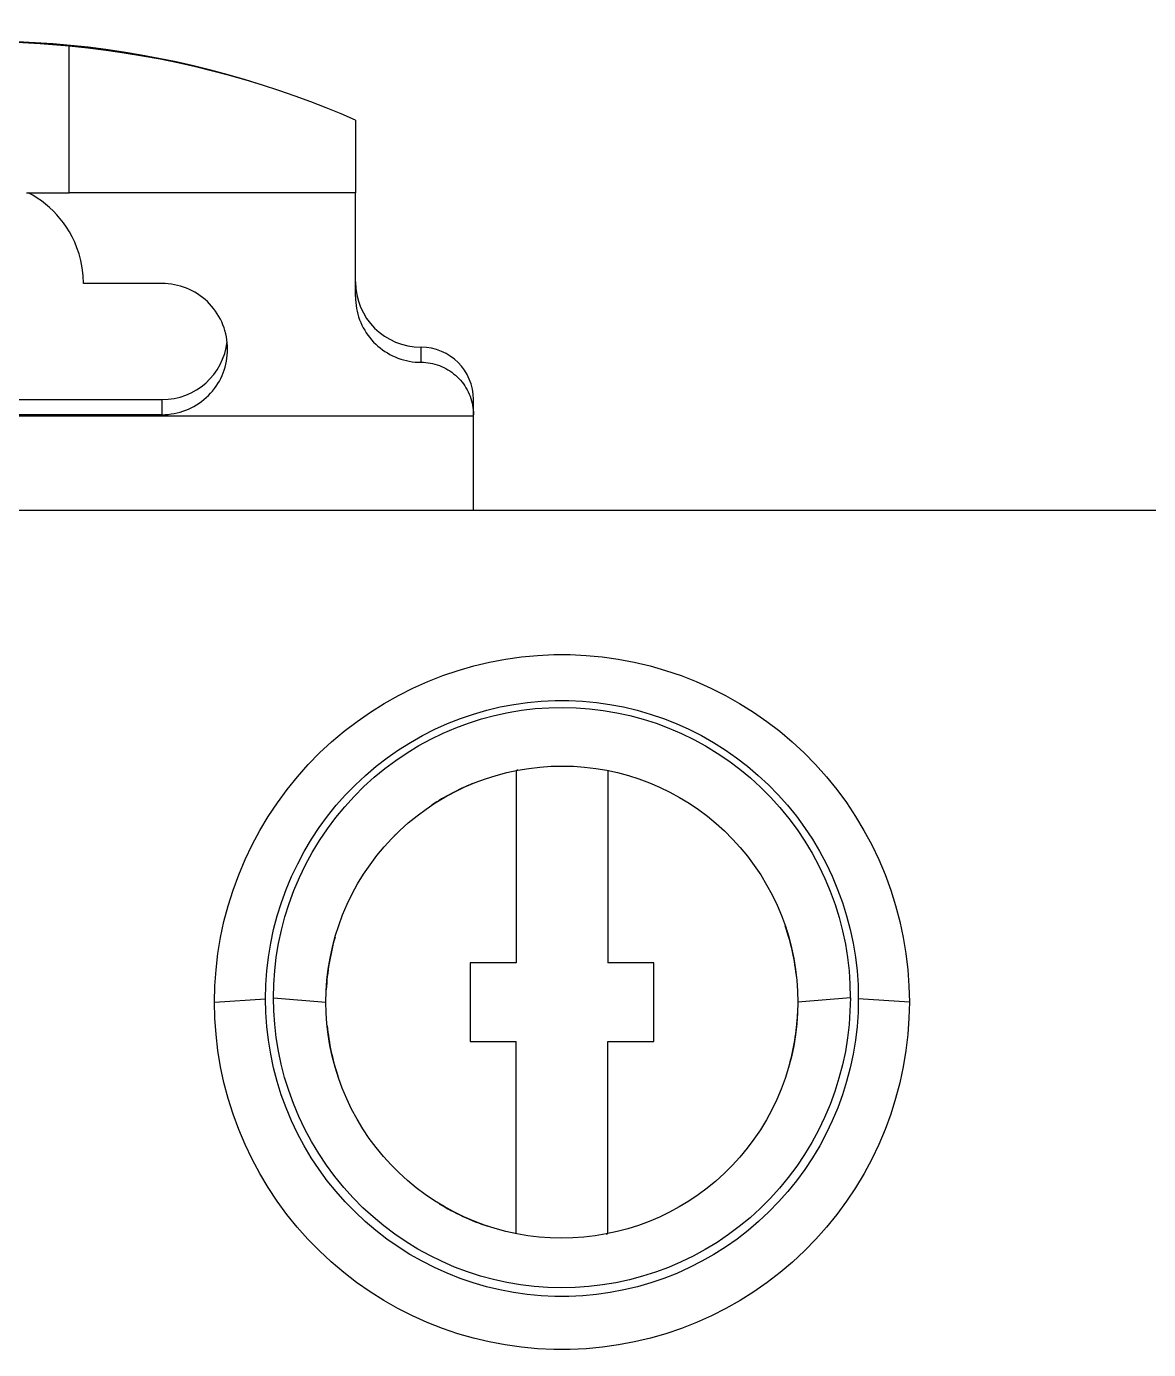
# Model space of a CAD drawing. Header units: millimetres. Extents: x 2268 to 4339, y 1619 to 2163.
# Drawn here: x 3710.23 to 3726.62, y 1847.22 to 1866.55 of the extents above; entities that cross this region are included whole.
import ezdxf

# ---------------------------------------------------------------- set-up
doc = ezdxf.new("R2010")
doc.units = ezdxf.units.MM

msp = doc.modelspace()

# ---------------------------------------------------------------- linework, layer by layer
for p, q in [((3710.428, 1866.294), (3710.002, 1866.314)), ((3710.853, 1866.26), (3710.428, 1866.294)), ((3710.853, 1866.256), (3710.853, 1866.26)), ((3711.123, 1866.228), (3710.853, 1866.256)), ((3710.853, 1864.117), (3710.853, 1866.256)), ((3711.391, 1866.195), (3711.123, 1866.228)), ((3711.657, 1866.157), (3711.391, 1866.195)), ((3711.921, 1866.114), (3711.657, 1866.157)), ((3712.183, 1866.066), (3711.921, 1866.114)), ((3712.441, 1866.013), (3712.183, 1866.066)), ((3712.696, 1865.956), (3712.441, 1866.013)), ((3712.947, 1865.895), (3712.696, 1865.956)), ((3713.194, 1865.83), (3712.947, 1865.895)), ((3713.436, 1865.761), (3713.194, 1865.83)), ((3713.674, 1865.689), (3713.436, 1865.761)), ((3713.917, 1865.61), (3713.674, 1865.689)), ((3714.153, 1865.528), (3713.917, 1865.61)), ((3714.384, 1865.444), (3714.153, 1865.528)), ((3714.608, 1865.357), (3714.384, 1865.444)), ((3714.824, 1865.268), (3714.608, 1865.357)), ((3715.034, 1865.178), (3714.824, 1865.268)), ((3715.034, 1865.178), (3715.034, 1864.117)), ((3710.227, 1864.117), (3710.853, 1864.117)), ((3710.321, 1864.08), (3710.254, 1864.117)), ((3710.385, 1864.04), (3710.321, 1864.08)), ((3710.447, 1863.997), (3710.385, 1864.04)), ((3711.104, 1864.117), (3710.853, 1864.117)), ((3711.35, 1864.117), (3711.104, 1864.117)), ((3711.593, 1864.117), (3711.35, 1864.117)), ((3711.833, 1864.117), (3711.593, 1864.117)), ((3712.069, 1864.117), (3711.833, 1864.117)), ((3712.301, 1864.117), (3712.069, 1864.117)), ((3712.531, 1864.117), (3712.301, 1864.117)), ((3712.757, 1864.117), (3712.531, 1864.117)), ((3712.98, 1864.117), (3712.757, 1864.117)), ((3713.2, 1864.117), (3712.98, 1864.117)), ((3713.417, 1864.117), (3713.2, 1864.117)), ((3713.631, 1864.117), (3713.417, 1864.117)), ((3713.842, 1864.117), (3713.631, 1864.117)), ((3714.049, 1864.117), (3713.842, 1864.117)), ((3714.253, 1864.117), (3714.049, 1864.117)), ((3714.454, 1864.117), (3714.253, 1864.117)), ((3714.651, 1864.117), (3714.454, 1864.117)), ((3714.844, 1864.117), (3714.651, 1864.117)), ((3715.034, 1864.117), (3714.844, 1864.117)), ((3715.034, 1862.6), (3715.034, 1864.117)), ((3710.507, 1863.951), (3710.447, 1863.997)), ((3710.565, 1863.902), (3710.507, 1863.951)), ((3710.62, 1863.85), (3710.565, 1863.902)), ((3710.672, 1863.796), (3710.62, 1863.85)), ((3710.721, 1863.738), (3710.672, 1863.796)), ((3710.768, 1863.678), (3710.721, 1863.738)), ((3710.813, 1863.614), (3710.768, 1863.678)), ((3710.855, 1863.546), (3710.813, 1863.614)), ((3710.895, 1863.473), (3710.855, 1863.546)), ((3710.932, 1863.396), (3710.895, 1863.473)), ((3710.965, 1863.313), (3710.932, 1863.396)), ((3710.996, 1863.224), (3710.965, 1863.313)), ((3711.021, 1863.127), (3710.996, 1863.224)), ((3711.041, 1863.023), (3711.021, 1863.127)), ((3711.055, 1862.911), (3711.041, 1863.023)), ((3711.06, 1862.792), (3711.055, 1862.911)), ((3712.209, 1862.792), (3711.06, 1862.792)), ((3712.254, 1862.791), (3712.209, 1862.792)), ((3712.3, 1862.787), (3712.254, 1862.791)), ((3712.345, 1862.782), (3712.3, 1862.787)), ((3712.39, 1862.774), (3712.345, 1862.782)), ((3712.435, 1862.765), (3712.39, 1862.774)), ((3712.479, 1862.753), (3712.435, 1862.765)), ((3712.522, 1862.739), (3712.479, 1862.753)), ((3712.565, 1862.723), (3712.522, 1862.739)), ((3712.607, 1862.705), (3712.565, 1862.723)), ((3712.648, 1862.685), (3712.607, 1862.705)), ((3712.688, 1862.663), (3712.648, 1862.685)), ((3712.727, 1862.639), (3712.688, 1862.663)), ((3712.765, 1862.614), (3712.727, 1862.639)), ((3712.801, 1862.586), (3712.765, 1862.614)), ((3712.836, 1862.557), (3712.801, 1862.586)), ((3712.87, 1862.527), (3712.836, 1862.557)), ((3712.902, 1862.494), (3712.87, 1862.527)), ((3712.933, 1862.46), (3712.902, 1862.494)), ((3715.034, 1862.6), (3715.035, 1862.557)), ((3715.035, 1862.557), (3715.038, 1862.514)), ((3715.038, 1862.514), (3715.043, 1862.471)), ((3712.962, 1862.425), (3712.933, 1862.46)), ((3712.989, 1862.389), (3712.962, 1862.425)), ((3713.015, 1862.351), (3712.989, 1862.389)), ((3713.038, 1862.312), (3713.015, 1862.351)), ((3713.06, 1862.272), (3713.038, 1862.312)), ((3715.043, 1862.471), (3715.049, 1862.429)), ((3715.049, 1862.429), (3715.058, 1862.386)), ((3715.058, 1862.386), (3715.068, 1862.345)), ((3715.068, 1862.345), (3715.081, 1862.303)), ((3715.081, 1862.303), (3715.095, 1862.263)), ((3713.08, 1862.231), (3713.06, 1862.272)), ((3713.098, 1862.189), (3713.08, 1862.231)), ((3713.114, 1862.146), (3713.098, 1862.189)), ((3713.128, 1862.103), (3713.114, 1862.146)), ((3713.139, 1862.059), (3713.128, 1862.103)), ((3715.095, 1862.263), (3715.111, 1862.223)), ((3715.111, 1862.223), (3715.129, 1862.184)), ((3715.129, 1862.184), (3715.148, 1862.146)), ((3715.148, 1862.146), (3715.169, 1862.108)), ((3715.169, 1862.108), (3715.192, 1862.072)), ((3713.149, 1862.014), (3713.139, 1862.059)), ((3713.157, 1861.969), (3713.149, 1862.014)), ((3713.162, 1861.924), (3713.157, 1861.969)), ((3713.165, 1861.878), (3713.162, 1861.924)), ((3715.192, 1862.072), (3715.217, 1862.036)), ((3715.217, 1862.036), (3715.243, 1862.002)), ((3715.243, 1862.002), (3715.27, 1861.969)), ((3715.27, 1861.969), (3715.299, 1861.937)), ((3715.299, 1861.937), (3715.33, 1861.907)), ((3715.33, 1861.907), (3715.361, 1861.878)), ((3713.157, 1861.701), (3713.162, 1861.745)), ((3713.162, 1861.745), (3713.165, 1861.789)), ((3713.166, 1861.833), (3713.165, 1861.878)), ((3713.165, 1861.789), (3713.166, 1861.833)), ((3715.361, 1861.878), (3715.394, 1861.85)), ((3715.394, 1861.85), (3715.429, 1861.824)), ((3715.429, 1861.824), (3715.464, 1861.8)), ((3715.464, 1861.8), (3715.5, 1861.777)), ((3715.5, 1861.777), (3715.538, 1861.756)), ((3715.538, 1861.756), (3715.576, 1861.736)), ((3715.576, 1861.736), (3715.615, 1861.719)), ((3715.615, 1861.719), (3715.655, 1861.702)), ((3715.992, 1861.641), (3715.992, 1861.861)), ((3713.102, 1861.487), (3713.117, 1861.528)), ((3713.117, 1861.528), (3713.13, 1861.571)), ((3713.13, 1861.571), (3713.141, 1861.614)), ((3713.141, 1861.614), (3713.15, 1861.657)), ((3713.15, 1861.657), (3713.157, 1861.701)), ((3715.655, 1861.702), (3715.696, 1861.688)), ((3715.696, 1861.688), (3715.737, 1861.676)), ((3715.737, 1861.676), (3715.779, 1861.665)), ((3715.779, 1861.665), (3715.821, 1861.657)), ((3715.821, 1861.657), (3715.863, 1861.65)), ((3715.863, 1861.65), (3715.906, 1861.645)), ((3715.906, 1861.645), (3715.949, 1861.642)), ((3715.949, 1861.642), (3715.992, 1861.641)), ((3715.992, 1861.641), (3716.026, 1861.641)), ((3716.026, 1861.641), (3716.06, 1861.638)), ((3716.06, 1861.638), (3716.095, 1861.634)), ((3716.095, 1861.634), (3716.129, 1861.629)), ((3716.129, 1861.629), (3716.162, 1861.622)), ((3716.162, 1861.622), (3716.196, 1861.614)), ((3716.196, 1861.614), (3716.228, 1861.604)), ((3716.228, 1861.604), (3716.261, 1861.593)), ((3716.261, 1861.593), (3716.293, 1861.58)), ((3716.293, 1861.58), (3716.324, 1861.566)), ((3716.324, 1861.566), (3716.355, 1861.55)), ((3716.355, 1861.55), (3716.385, 1861.533)), ((3716.385, 1861.533), (3716.414, 1861.515)), ((3712.999, 1861.292), (3713.023, 1861.329)), ((3713.023, 1861.329), (3713.046, 1861.367)), ((3713.046, 1861.367), (3713.066, 1861.406)), ((3713.066, 1861.406), (3713.085, 1861.446)), ((3713.085, 1861.446), (3713.102, 1861.487)), ((3716.414, 1861.515), (3716.442, 1861.495)), ((3716.442, 1861.495), (3716.469, 1861.474)), ((3716.469, 1861.474), (3716.496, 1861.452)), ((3716.496, 1861.452), (3716.521, 1861.429)), ((3716.521, 1861.429), (3716.545, 1861.405)), ((3716.545, 1861.405), (3716.569, 1861.38)), ((3716.569, 1861.38), (3716.591, 1861.353)), ((3716.591, 1861.353), (3716.612, 1861.326)), ((3716.612, 1861.326), (3716.631, 1861.298)), ((3712.854, 1861.126), (3712.886, 1861.156)), ((3712.886, 1861.156), (3712.916, 1861.188)), ((3712.916, 1861.188), (3712.945, 1861.221)), ((3712.945, 1861.221), (3712.973, 1861.256)), ((3712.973, 1861.256), (3712.999, 1861.292)), ((3716.631, 1861.298), (3716.649, 1861.269)), ((3716.649, 1861.269), (3716.666, 1861.239)), ((3716.666, 1861.239), (3716.682, 1861.208)), ((3716.682, 1861.208), (3716.696, 1861.177)), ((3716.696, 1861.177), (3716.709, 1861.145)), ((3716.709, 1861.145), (3716.72, 1861.113)), ((3706.941, 1861.097), (3712.209, 1861.097)), ((3712.209, 1860.876), (3712.209, 1861.097)), ((3712.513, 1860.926), (3712.555, 1860.941)), ((3712.555, 1860.941), (3712.595, 1860.958)), ((3712.595, 1860.958), (3712.636, 1860.977)), ((3712.636, 1860.977), (3712.675, 1860.997)), ((3712.675, 1860.997), (3712.713, 1861.02)), ((3712.713, 1861.02), (3712.75, 1861.044)), ((3712.75, 1861.044), (3712.786, 1861.069)), ((3712.786, 1861.069), (3712.821, 1861.097)), ((3712.821, 1861.097), (3712.854, 1861.126)), ((3716.72, 1861.113), (3716.73, 1861.08)), ((3716.73, 1861.08), (3716.739, 1861.046)), ((3716.739, 1861.046), (3716.746, 1861.013)), ((3716.746, 1861.013), (3716.751, 1860.979)), ((3716.751, 1860.979), (3716.755, 1860.945)), ((3716.755, 1860.945), (3716.757, 1860.911)), ((3716.758, 1860.876), (3716.758, 1861.097)), ((3702.392, 1860.861), (3716.758, 1860.861)), ((3712.209, 1860.876), (3706.941, 1860.876)), ((3712.209, 1860.876), (3712.253, 1860.877)), ((3712.253, 1860.877), (3712.297, 1860.88)), ((3712.297, 1860.88), (3712.341, 1860.886)), ((3712.341, 1860.886), (3712.385, 1860.893)), ((3712.385, 1860.893), (3712.428, 1860.902)), ((3712.428, 1860.902), (3712.471, 1860.913)), ((3712.471, 1860.913), (3712.513, 1860.926)), ((3716.757, 1860.911), (3716.758, 1860.876)), ((3716.758, 1860.861), (3716.758, 1860.876)), ((3716.758, 1859.481), (3716.758, 1860.861)), ((3692.288, 1859.481), (3760.956, 1859.481)), ((3716.993, 1857.262), (3717.226, 1857.306)), ((3717.226, 1857.306), (3717.46, 1857.339)), ((3717.46, 1857.339), (3717.696, 1857.361)), ((3717.696, 1857.361), (3717.932, 1857.372)), ((3717.932, 1857.372), (3718.169, 1857.372)), ((3718.169, 1857.372), (3718.405, 1857.361)), ((3718.405, 1857.361), (3718.641, 1857.339)), ((3718.641, 1857.339), (3718.875, 1857.306)), ((3718.875, 1857.306), (3719.108, 1857.262)), ((3716.311, 1857.066), (3716.535, 1857.142)), ((3716.535, 1857.142), (3716.763, 1857.207)), ((3716.763, 1857.207), (3716.993, 1857.262)), ((3719.108, 1857.262), (3719.338, 1857.208)), ((3719.338, 1857.208), (3719.566, 1857.142)), ((3719.566, 1857.142), (3719.791, 1857.066)), ((3715.661, 1856.776), (3715.873, 1856.883)), ((3715.873, 1856.883), (3716.09, 1856.979)), ((3716.09, 1856.979), (3716.311, 1857.066)), ((3719.791, 1857.066), (3720.012, 1856.98)), ((3720.012, 1856.98), (3720.228, 1856.883)), ((3720.228, 1856.883), (3720.44, 1856.776)), ((3715.454, 1856.659), (3715.661, 1856.776)), ((3717.548, 1856.673), (3717.748, 1856.692)), ((3717.748, 1856.692), (3717.95, 1856.701)), ((3717.95, 1856.701), (3718.151, 1856.701)), ((3718.151, 1856.701), (3718.353, 1856.692)), ((3718.353, 1856.692), (3718.554, 1856.673)), ((3720.44, 1856.776), (3720.647, 1856.659)), ((3715.057, 1856.397), (3715.253, 1856.533)), ((3715.253, 1856.533), (3715.454, 1856.659)), ((3716.568, 1856.439), (3716.759, 1856.504)), ((3716.759, 1856.504), (3716.953, 1856.56)), ((3716.953, 1856.56), (3717.15, 1856.607)), ((3717.068, 1856.484), (3717.263, 1856.527)), ((3717.15, 1856.607), (3717.348, 1856.645)), ((3717.263, 1856.527), (3717.46, 1856.559)), ((3717.348, 1856.645), (3717.548, 1856.673)), ((3717.46, 1856.559), (3717.658, 1856.583)), ((3717.658, 1856.583), (3717.858, 1856.597)), ((3717.858, 1856.597), (3718.058, 1856.601)), ((3718.058, 1856.601), (3718.257, 1856.596)), ((3718.257, 1856.596), (3718.456, 1856.582)), ((3718.456, 1856.582), (3718.654, 1856.558)), ((3718.554, 1856.673), (3718.753, 1856.645)), ((3718.654, 1856.558), (3718.851, 1856.524)), ((3718.753, 1856.645), (3718.952, 1856.607)), ((3718.851, 1856.524), (3719.045, 1856.482)), ((3718.952, 1856.607), (3719.148, 1856.56)), ((3719.148, 1856.56), (3719.342, 1856.504)), ((3719.342, 1856.504), (3719.534, 1856.439)), ((3720.647, 1856.659), (3720.849, 1856.533)), ((3720.849, 1856.533), (3721.044, 1856.397)), ((3714.868, 1856.252), (3715.057, 1856.397)), ((3716.195, 1856.282), (3716.379, 1856.365)), ((3716.316, 1856.225), (3716.499, 1856.303)), ((3716.379, 1856.365), (3716.568, 1856.439)), ((3716.499, 1856.303), (3716.686, 1856.373)), ((3716.686, 1856.373), (3716.876, 1856.433)), ((3716.876, 1856.433), (3717.068, 1856.484)), ((3719.045, 1856.482), (3719.238, 1856.43)), ((3719.238, 1856.43), (3719.427, 1856.369)), ((3719.427, 1856.369), (3719.613, 1856.299)), ((3719.534, 1856.439), (3719.722, 1856.365)), ((3719.613, 1856.299), (3719.796, 1856.221)), ((3719.722, 1856.365), (3719.907, 1856.282)), ((3721.044, 1856.397), (3721.233, 1856.252)), ((3714.686, 1856.098), (3714.868, 1856.252)), ((3715.837, 1856.09), (3716.014, 1856.19)), ((3715.961, 1856.044), (3716.136, 1856.139)), ((3716.014, 1856.19), (3716.195, 1856.282)), ((3716.136, 1856.139), (3716.316, 1856.225)), ((3719.796, 1856.221), (3719.976, 1856.133)), ((3719.907, 1856.282), (3720.088, 1856.19)), ((3719.976, 1856.133), (3720.151, 1856.038)), ((3720.088, 1856.19), (3720.264, 1856.09)), ((3721.233, 1856.252), (3721.415, 1856.098)), ((3714.344, 1855.765), (3714.511, 1855.936)), ((3714.511, 1855.936), (3714.686, 1856.098)), ((3715.498, 1855.865), (3715.665, 1855.982)), ((3715.624, 1855.828), (3715.79, 1855.94)), ((3715.665, 1855.982), (3715.837, 1856.09)), ((3715.79, 1855.94), (3715.961, 1856.044)), ((3720.151, 1856.038), (3720.321, 1855.933)), ((3720.264, 1856.09), (3720.436, 1855.982)), ((3720.321, 1855.933), (3720.488, 1855.821)), ((3720.436, 1855.982), (3720.603, 1855.865)), ((3721.415, 1856.098), (3721.59, 1855.936)), ((3721.59, 1855.936), (3721.757, 1855.766)), ((3714.185, 1855.587), (3714.344, 1855.765)), ((3715.182, 1855.609), (3715.337, 1855.741)), ((3715.337, 1855.741), (3715.498, 1855.865)), ((3715.463, 1855.708), (3715.624, 1855.828)), ((3717.567, 1855.711), (3717.73, 1855.73)), ((3717.73, 1855.73), (3717.893, 1855.742)), ((3717.893, 1855.742), (3718.056, 1855.745)), ((3718.056, 1855.745), (3718.22, 1855.741)), ((3718.22, 1855.741), (3718.383, 1855.729)), ((3718.383, 1855.729), (3718.545, 1855.71)), ((3720.488, 1855.821), (3720.649, 1855.7)), ((3720.603, 1855.865), (3720.764, 1855.741)), ((3720.764, 1855.741), (3720.92, 1855.609)), ((3721.757, 1855.766), (3721.916, 1855.588)), ((3714.035, 1855.402), (3714.185, 1855.587)), ((3715.033, 1855.47), (3715.182, 1855.609)), ((3715.158, 1855.444), (3715.308, 1855.58)), ((3715.308, 1855.58), (3715.463, 1855.708)), ((3716.781, 1855.503), (3716.934, 1855.56)), ((3716.934, 1855.56), (3717.089, 1855.609)), ((3717.089, 1855.609), (3717.247, 1855.65)), ((3717.247, 1855.65), (3717.406, 1855.685)), ((3717.38, 1855.68), (3717.38, 1852.872)), ((3717.406, 1855.685), (3717.567, 1855.711)), ((3718.545, 1855.71), (3718.705, 1855.683)), ((3718.705, 1855.683), (3718.865, 1855.648)), ((3718.721, 1855.68), (3718.721, 1852.872)), ((3718.865, 1855.648), (3719.022, 1855.606)), ((3719.022, 1855.606), (3719.177, 1855.556)), ((3719.177, 1855.556), (3719.329, 1855.5)), ((3720.649, 1855.7), (3720.804, 1855.571)), ((3720.804, 1855.571), (3720.954, 1855.435)), ((3720.92, 1855.609), (3721.069, 1855.47)), ((3721.916, 1855.588), (3722.067, 1855.402)), ((3713.893, 1855.209), (3714.035, 1855.402)), ((3714.89, 1855.324), (3715.033, 1855.47)), ((3715.014, 1855.301), (3715.158, 1855.444)), ((3716.341, 1855.292), (3716.485, 1855.369)), ((3716.485, 1855.369), (3716.631, 1855.44)), ((3716.631, 1855.44), (3716.781, 1855.503)), ((3719.329, 1855.5), (3719.479, 1855.436)), ((3719.479, 1855.436), (3719.626, 1855.365)), ((3719.626, 1855.365), (3719.769, 1855.287)), ((3720.954, 1855.435), (3721.098, 1855.291)), ((3721.069, 1855.47), (3721.211, 1855.324)), ((3722.067, 1855.402), (3722.208, 1855.21)), ((3713.76, 1855.01), (3713.893, 1855.209)), ((3714.626, 1855.012), (3714.754, 1855.171)), ((3714.747, 1854.993), (3714.877, 1855.151)), ((3714.754, 1855.171), (3714.89, 1855.324)), ((3714.877, 1855.151), (3715.014, 1855.301)), ((3716.065, 1855.116), (3716.201, 1855.207)), ((3716.201, 1855.207), (3716.341, 1855.292)), ((3719.769, 1855.287), (3719.909, 1855.202)), ((3719.909, 1855.202), (3720.045, 1855.11)), ((3721.098, 1855.291), (3721.235, 1855.139)), ((3721.211, 1855.324), (3721.347, 1855.171)), ((3721.235, 1855.139), (3721.365, 1854.981)), ((3721.347, 1855.171), (3721.476, 1855.012)), ((3722.208, 1855.21), (3722.341, 1855.01)), ((3713.637, 1854.805), (3713.76, 1855.01)), ((3714.505, 1854.846), (3714.626, 1855.012)), ((3714.624, 1854.829), (3714.747, 1854.993)), ((3715.806, 1854.915), (3715.934, 1855.019)), ((3715.934, 1855.019), (3716.065, 1855.116)), ((3720.045, 1855.11), (3720.176, 1855.012)), ((3720.176, 1855.012), (3720.304, 1854.908)), ((3721.365, 1854.981), (3721.487, 1854.816)), ((3721.476, 1855.012), (3721.597, 1854.846)), ((3722.341, 1855.01), (3722.464, 1854.805)), ((3713.524, 1854.594), (3713.637, 1854.805)), ((3714.391, 1854.675), (3714.505, 1854.846)), ((3714.509, 1854.659), (3714.624, 1854.829)), ((3715.566, 1854.688), (3715.684, 1854.805)), ((3715.684, 1854.805), (3715.806, 1854.915)), ((3720.304, 1854.908), (3720.426, 1854.797)), ((3720.426, 1854.797), (3720.544, 1854.679)), ((3721.487, 1854.816), (3721.601, 1854.646)), ((3721.597, 1854.846), (3721.71, 1854.676)), ((3722.464, 1854.805), (3722.577, 1854.595)), ((3713.421, 1854.379), (3713.524, 1854.594)), ((3714.286, 1854.499), (3714.391, 1854.675)), ((3714.402, 1854.484), (3714.509, 1854.659)), ((3715.348, 1854.438), (3715.454, 1854.566)), ((3715.454, 1854.566), (3715.566, 1854.688)), ((3720.544, 1854.679), (3720.656, 1854.556)), ((3721.601, 1854.646), (3721.707, 1854.47)), ((3721.71, 1854.676), (3721.815, 1854.5)), ((3722.577, 1854.595), (3722.68, 1854.379)), ((3713.328, 1854.158), (3713.421, 1854.379)), ((3714.19, 1854.318), (3714.286, 1854.499)), ((3714.304, 1854.303), (3714.402, 1854.484)), ((3715.247, 1854.304), (3715.348, 1854.438)), ((3720.656, 1854.556), (3720.762, 1854.427)), ((3720.762, 1854.427), (3720.862, 1854.294)), ((3721.707, 1854.47), (3721.804, 1854.289)), ((3721.815, 1854.5), (3721.912, 1854.319)), ((3722.68, 1854.379), (3722.773, 1854.159)), ((3714.101, 1854.133), (3714.19, 1854.318)), ((3714.215, 1854.118), (3714.304, 1854.303)), ((3715.153, 1854.166), (3715.247, 1854.304)), ((3720.862, 1854.294), (3720.956, 1854.155)), ((3721.804, 1854.289), (3721.893, 1854.104)), ((3721.912, 1854.319), (3722, 1854.134)), ((3713.246, 1853.934), (3713.328, 1854.158)), ((3714.022, 1853.944), (3714.101, 1854.133)), ((3714.135, 1853.929), (3714.215, 1854.118)), ((3714.986, 1853.876), (3715.066, 1854.023)), ((3715.066, 1854.023), (3715.153, 1854.166)), ((3720.956, 1854.155), (3721.042, 1854.012)), ((3721.042, 1854.012), (3721.122, 1853.864)), ((3721.893, 1854.104), (3721.972, 1853.915)), ((3722, 1854.134), (3722.079, 1853.944)), ((3722.773, 1854.159), (3722.856, 1853.934)), ((3713.174, 1853.705), (3713.246, 1853.934)), ((3713.952, 1853.751), (3714.022, 1853.944)), ((3714.065, 1853.737), (3714.135, 1853.929)), ((3714.913, 1853.726), (3714.986, 1853.876)), ((3721.122, 1853.864), (3721.194, 1853.714)), ((3721.972, 1853.915), (3722.041, 1853.725)), ((3722.079, 1853.944), (3722.15, 1853.752)), ((3722.856, 1853.934), (3722.927, 1853.706)), ((3713.113, 1853.474), (3713.174, 1853.705)), ((3713.89, 1853.555), (3713.952, 1853.751)), ((3714.004, 1853.543), (3714.065, 1853.737)), ((3714.847, 1853.572), (3714.913, 1853.726)), ((3721.194, 1853.714), (3721.259, 1853.561)), ((3722.041, 1853.725), (3722.101, 1853.533)), ((3722.15, 1853.752), (3722.211, 1853.556)), ((3722.927, 1853.706), (3722.988, 1853.474)), ((3713.063, 1853.24), (3713.113, 1853.474)), ((3713.838, 1853.357), (3713.89, 1853.555)), ((3713.952, 1853.348), (3714.004, 1853.543)), ((3714.739, 1853.258), (3714.79, 1853.416)), ((3714.79, 1853.416), (3714.847, 1853.572)), ((3721.259, 1853.561), (3721.316, 1853.406)), ((3721.316, 1853.406), (3721.365, 1853.249)), ((3722.101, 1853.533), (3722.151, 1853.339)), ((3722.211, 1853.556), (3722.263, 1853.357)), ((3722.988, 1853.474), (3723.038, 1853.24)), ((3713.024, 1853.005), (3713.063, 1853.24)), ((3713.796, 1853.156), (3713.838, 1853.357)), ((3713.91, 1853.151), (3713.952, 1853.348)), ((3714.697, 1853.099), (3714.739, 1853.258)), ((3721.365, 1853.249), (3721.406, 1853.092)), ((3722.151, 1853.339), (3722.192, 1853.145)), ((3722.263, 1853.357), (3722.306, 1853.156)), ((3723.038, 1853.24), (3723.077, 1853.005)), ((3713.762, 1852.954), (3713.796, 1853.156)), ((3713.878, 1852.954), (3713.91, 1853.151)), ((3714.663, 1852.939), (3714.697, 1853.099)), ((3721.406, 1853.092), (3721.439, 1852.934)), ((3722.192, 1853.145), (3722.224, 1852.949)), ((3722.306, 1853.156), (3722.339, 1852.954)), ((3712.997, 1852.769), (3713.024, 1853.005)), ((3713.739, 1852.752), (3713.762, 1852.954)), ((3713.855, 1852.756), (3713.878, 1852.954)), ((3714.637, 1852.779), (3714.663, 1852.939)), ((3716.71, 1852.872), (3716.71, 1851.723)), ((3717.38, 1852.872), (3716.71, 1852.872)), ((3719.392, 1852.872), (3718.721, 1852.872)), ((3719.392, 1851.723), (3719.392, 1852.872)), ((3721.439, 1852.934), (3721.465, 1852.775)), ((3722.224, 1852.949), (3722.247, 1852.754)), ((3722.339, 1852.954), (3722.363, 1852.752)), ((3723.077, 1853.005), (3723.105, 1852.769)), ((3712.98, 1852.533), (3712.997, 1852.769)), ((3713.725, 1852.549), (3713.739, 1852.752)), ((3713.841, 1852.559), (3713.855, 1852.756)), ((3714.618, 1852.618), (3714.637, 1852.779)), ((3721.465, 1852.775), (3721.484, 1852.616)), ((3722.247, 1852.754), (3722.26, 1852.558)), ((3722.363, 1852.752), (3722.377, 1852.549)), ((3723.105, 1852.769), (3723.121, 1852.533)), ((3712.975, 1852.298), (3712.98, 1852.533)), ((3713.72, 1852.347), (3713.725, 1852.549)), ((3713.837, 1852.362), (3713.841, 1852.559)), ((3714.603, 1852.298), (3714.607, 1852.458)), ((3714.607, 1852.458), (3714.618, 1852.618)), ((3721.484, 1852.616), (3721.495, 1852.457)), ((3721.495, 1852.457), (3721.499, 1852.298)), ((3722.26, 1852.558), (3722.264, 1852.362)), ((3722.377, 1852.549), (3722.381, 1852.347)), ((3723.121, 1852.533), (3723.127, 1852.298)), ((3712.975, 1852.298), (3713.72, 1852.347)), ((3712.98, 1852.061), (3712.975, 1852.298)), ((3713.725, 1852.145), (3713.72, 1852.347)), ((3713.841, 1852.168), (3713.837, 1852.362)), ((3713.837, 1852.362), (3714.603, 1852.298)), ((3714.607, 1852.139), (3714.603, 1852.298)), ((3721.499, 1852.298), (3721.495, 1852.138)), ((3722.265, 1852.362), (3721.498, 1852.298)), ((3722.265, 1852.362), (3722.26, 1852.167)), ((3722.381, 1852.347), (3722.377, 1852.145)), ((3723.127, 1852.298), (3722.381, 1852.347)), ((3723.127, 1852.298), (3723.121, 1852.061)), ((3712.997, 1851.825), (3712.98, 1852.061)), ((3713.739, 1851.942), (3713.725, 1852.145)), ((3713.855, 1851.973), (3713.841, 1852.168)), ((3714.618, 1851.981), (3714.607, 1852.139)), ((3721.495, 1852.138), (3721.484, 1851.979)), ((3722.26, 1852.167), (3722.247, 1851.97)), ((3722.377, 1852.145), (3722.363, 1851.942)), ((3723.121, 1852.061), (3723.105, 1851.825)), ((3713.763, 1851.739), (3713.739, 1851.942)), ((3713.877, 1851.778), (3713.855, 1851.973)), ((3714.636, 1851.822), (3714.618, 1851.981)), ((3721.484, 1851.979), (3721.465, 1851.818)), ((3722.247, 1851.97), (3722.224, 1851.773)), ((3722.363, 1851.942), (3722.339, 1851.739)), ((3713.025, 1851.589), (3712.997, 1851.825)), ((3713.796, 1851.538), (3713.763, 1851.739)), ((3713.909, 1851.583), (3713.877, 1851.778)), ((3714.662, 1851.664), (3714.636, 1851.822)), ((3714.695, 1851.506), (3714.662, 1851.664)), ((3716.71, 1851.723), (3717.38, 1851.723)), ((3717.38, 1848.916), (3717.38, 1851.723)), ((3718.721, 1848.916), (3718.721, 1851.723)), ((3718.721, 1851.723), (3719.392, 1851.723)), ((3721.465, 1851.818), (3721.439, 1851.658)), ((3722.224, 1851.773), (3722.192, 1851.577)), ((3722.339, 1851.739), (3722.306, 1851.538)), ((3723.105, 1851.825), (3723.077, 1851.589)), ((3713.063, 1851.354), (3713.025, 1851.589)), ((3713.838, 1851.338), (3713.796, 1851.538)), ((3713.949, 1851.389), (3713.909, 1851.583)), ((3714.736, 1851.349), (3714.695, 1851.506)), ((3721.405, 1851.499), (3721.363, 1851.34)), ((3721.439, 1851.658), (3721.405, 1851.499)), ((3722.192, 1851.577), (3722.15, 1851.38)), ((3722.306, 1851.538), (3722.263, 1851.338)), ((3723.077, 1851.589), (3723.038, 1851.354)), ((3713.113, 1851.121), (3713.063, 1851.354)), ((3713.89, 1851.14), (3713.838, 1851.338)), ((3713.999, 1851.196), (3713.949, 1851.389)), ((3714.785, 1851.193), (3714.736, 1851.349)), ((3721.363, 1851.34), (3721.313, 1851.183)), ((3722.15, 1851.38), (3722.099, 1851.185)), ((3722.263, 1851.338), (3722.211, 1851.139)), ((3723.038, 1851.354), (3722.988, 1851.12)), ((3713.174, 1850.89), (3713.113, 1851.121)), ((3713.951, 1850.945), (3713.89, 1851.14)), ((3714.059, 1851.005), (3713.999, 1851.196)), ((3714.841, 1851.039), (3714.785, 1851.193)), ((3721.313, 1851.183), (3721.256, 1851.027)), ((3722.099, 1851.185), (3722.038, 1850.992)), ((3722.211, 1851.139), (3722.15, 1850.944)), ((3722.988, 1851.12), (3722.927, 1850.889)), ((3713.246, 1850.662), (3713.174, 1850.89)), ((3714.022, 1850.752), (3713.951, 1850.945)), ((3714.128, 1850.815), (3714.059, 1851.005)), ((3714.906, 1850.886), (3714.841, 1851.039)), ((3721.256, 1851.027), (3721.191, 1850.874)), ((3722.038, 1850.992), (3721.968, 1850.8)), ((3722.15, 1850.944), (3722.08, 1850.752)), ((3722.927, 1850.889), (3722.856, 1850.661)), ((3714.101, 1850.564), (3714.022, 1850.752)), ((3714.207, 1850.627), (3714.128, 1850.815)), ((3714.977, 1850.736), (3714.906, 1850.886)), ((3715.057, 1850.588), (3714.977, 1850.736)), ((3721.118, 1850.723), (3721.038, 1850.576)), ((3721.191, 1850.874), (3721.118, 1850.723)), ((3721.968, 1850.8), (3721.888, 1850.612)), ((3722.08, 1850.752), (3722.001, 1850.563)), ((3713.328, 1850.438), (3713.246, 1850.662)), ((3714.188, 1850.379), (3714.101, 1850.564)), ((3714.294, 1850.442), (3714.207, 1850.627)), ((3715.143, 1850.445), (3715.057, 1850.588)), ((3721.038, 1850.576), (3720.951, 1850.434)), ((3721.888, 1850.612), (3721.8, 1850.427)), ((3722.001, 1850.563), (3721.913, 1850.379)), ((3722.856, 1850.661), (3722.773, 1850.437)), ((3713.421, 1850.218), (3713.328, 1850.438)), ((3714.285, 1850.199), (3714.188, 1850.379)), ((3714.391, 1850.261), (3714.294, 1850.442)), ((3715.236, 1850.306), (3715.143, 1850.445)), ((3720.951, 1850.434), (3720.857, 1850.295)), ((3721.8, 1850.427), (3721.702, 1850.246)), ((3721.913, 1850.379), (3721.817, 1850.199)), ((3722.773, 1850.437), (3722.681, 1850.217)), ((3713.523, 1850.003), (3713.421, 1850.218)), ((3714.389, 1850.024), (3714.285, 1850.199)), ((3714.497, 1850.085), (3714.391, 1850.261)), ((3715.336, 1850.172), (3715.236, 1850.306)), ((3715.442, 1850.044), (3715.336, 1850.172)), ((3720.757, 1850.162), (3720.651, 1850.034)), ((3720.857, 1850.295), (3720.757, 1850.162)), ((3721.702, 1850.246), (3721.596, 1850.071)), ((3721.817, 1850.199), (3721.712, 1850.024)), ((3722.681, 1850.217), (3722.578, 1850.002)), ((3713.636, 1849.792), (3713.523, 1850.003)), ((3714.502, 1849.854), (3714.389, 1850.024)), ((3714.611, 1849.914), (3714.497, 1850.085)), ((3715.554, 1849.92), (3715.442, 1850.044)), ((3720.651, 1850.034), (3720.539, 1849.911)), ((3721.596, 1850.071), (3721.481, 1849.901)), ((3721.712, 1850.024), (3721.599, 1849.853)), ((3722.578, 1850.002), (3722.465, 1849.792)), ((3713.759, 1849.588), (3713.636, 1849.792)), ((3714.622, 1849.689), (3714.502, 1849.854)), ((3714.733, 1849.75), (3714.611, 1849.914)), ((3714.862, 1849.591), (3714.733, 1849.75)), ((3715.671, 1849.803), (3715.554, 1849.92)), ((3715.793, 1849.692), (3715.671, 1849.803)), ((3720.422, 1849.795), (3720.299, 1849.684)), ((3720.539, 1849.911), (3720.422, 1849.795)), ((3721.359, 1849.736), (3721.229, 1849.579)), ((3721.481, 1849.901), (3721.359, 1849.736)), ((3721.599, 1849.853), (3721.479, 1849.689)), ((3722.465, 1849.792), (3722.342, 1849.587)), ((3713.891, 1849.389), (3713.759, 1849.588)), ((3714.75, 1849.531), (3714.622, 1849.689)), ((3714.999, 1849.44), (3714.862, 1849.591)), ((3715.921, 1849.587), (3715.793, 1849.692)), ((3716.052, 1849.488), (3715.921, 1849.587)), ((3720.172, 1849.58), (3720.04, 1849.482)), ((3720.299, 1849.684), (3720.172, 1849.58)), ((3721.229, 1849.579), (3721.092, 1849.428)), ((3721.479, 1849.689), (3721.351, 1849.53)), ((3722.342, 1849.587), (3722.21, 1849.389)), ((3714.032, 1849.197), (3713.891, 1849.389)), ((3714.885, 1849.378), (3714.75, 1849.531)), ((3715.028, 1849.232), (3714.885, 1849.378)), ((3715.142, 1849.295), (3714.999, 1849.44)), ((3716.188, 1849.396), (3716.052, 1849.488)), ((3716.328, 1849.311), (3716.188, 1849.396)), ((3719.905, 1849.391), (3719.765, 1849.306)), ((3720.04, 1849.482), (3719.905, 1849.391)), ((3721.092, 1849.428), (3720.949, 1849.285)), ((3721.216, 1849.378), (3721.074, 1849.232)), ((3721.351, 1849.53), (3721.216, 1849.378)), ((3722.21, 1849.389), (3722.069, 1849.197)), ((3714.182, 1849.012), (3714.032, 1849.197)), ((3715.176, 1849.093), (3715.028, 1849.232)), ((3715.292, 1849.159), (3715.142, 1849.295)), ((3715.447, 1849.03), (3715.292, 1849.159)), ((3716.471, 1849.233), (3716.328, 1849.311)), ((3716.618, 1849.162), (3716.471, 1849.233)), ((3716.768, 1849.098), (3716.618, 1849.162)), ((3719.475, 1849.158), (3719.324, 1849.094)), ((3719.621, 1849.228), (3719.475, 1849.158)), ((3719.765, 1849.306), (3719.621, 1849.228)), ((3720.799, 1849.149), (3720.643, 1849.021)), ((3720.949, 1849.285), (3720.799, 1849.149)), ((3721.074, 1849.232), (3720.925, 1849.093)), ((3722.069, 1849.197), (3721.919, 1849.012)), ((3714.34, 1848.834), (3714.182, 1849.012)), ((3715.331, 1848.962), (3715.176, 1849.093)), ((3715.492, 1848.837), (3715.331, 1848.962)), ((3715.608, 1848.908), (3715.447, 1849.03)), ((3716.92, 1849.041), (3716.768, 1849.098)), ((3717.076, 1848.991), (3716.92, 1849.041)), ((3717.233, 1848.948), (3717.076, 1848.991)), ((3719.016, 1848.988), (3718.858, 1848.946)), ((3719.171, 1849.037), (3719.016, 1848.988)), ((3719.324, 1849.094), (3719.171, 1849.037)), ((3720.643, 1849.021), (3720.483, 1848.901)), ((3720.77, 1848.961), (3720.609, 1848.837)), ((3720.925, 1849.093), (3720.77, 1848.961)), ((3721.919, 1849.012), (3721.761, 1848.834)), ((3714.507, 1848.664), (3714.34, 1848.834)), ((3715.659, 1848.721), (3715.492, 1848.837)), ((3715.774, 1848.795), (3715.608, 1848.908)), ((3715.945, 1848.691), (3715.774, 1848.795)), ((3717.393, 1848.913), (3717.233, 1848.948)), ((3717.554, 1848.886), (3717.393, 1848.913)), ((3717.717, 1848.866), (3717.554, 1848.886)), ((3717.881, 1848.854), (3717.717, 1848.866)), ((3718.045, 1848.85), (3717.881, 1848.854)), ((3718.209, 1848.854), (3718.045, 1848.85)), ((3718.373, 1848.865), (3718.209, 1848.854)), ((3718.536, 1848.884), (3718.373, 1848.865)), ((3718.698, 1848.911), (3718.536, 1848.884)), ((3718.858, 1848.946), (3718.698, 1848.911)), ((3720.317, 1848.788), (3720.146, 1848.684)), ((3720.483, 1848.901), (3720.317, 1848.788)), ((3720.609, 1848.837), (3720.442, 1848.72)), ((3721.761, 1848.834), (3721.594, 1848.663)), ((3714.681, 1848.502), (3714.507, 1848.664)), ((3715.83, 1848.612), (3715.659, 1848.721)), ((3716.007, 1848.512), (3715.83, 1848.612)), ((3716.12, 1848.595), (3715.945, 1848.691)), ((3716.299, 1848.507), (3716.12, 1848.595)), ((3719.97, 1848.589), (3719.791, 1848.502)), ((3720.146, 1848.684), (3719.97, 1848.589)), ((3720.271, 1848.612), (3720.094, 1848.512)), ((3720.442, 1848.72), (3720.271, 1848.612)), ((3721.594, 1848.663), (3721.42, 1848.501)), ((3714.863, 1848.348), (3714.681, 1848.502)), ((3716.188, 1848.42), (3716.007, 1848.512)), ((3716.373, 1848.337), (3716.188, 1848.42)), ((3716.483, 1848.428), (3716.299, 1848.507)), ((3716.669, 1848.358), (3716.483, 1848.428)), ((3719.607, 1848.423), (3719.42, 1848.354)), ((3719.791, 1848.502), (3719.607, 1848.423)), ((3719.913, 1848.42), (3719.728, 1848.336)), ((3720.094, 1848.512), (3719.913, 1848.42)), ((3721.42, 1848.501), (3721.238, 1848.347)), ((3715.051, 1848.203), (3714.863, 1848.348)), ((3715.247, 1848.067), (3715.051, 1848.203)), ((3716.562, 1848.262), (3716.373, 1848.337)), ((3716.753, 1848.197), (3716.562, 1848.262)), ((3716.859, 1848.297), (3716.669, 1848.358)), ((3716.948, 1848.14), (3716.753, 1848.197)), ((3717.052, 1848.244), (3716.859, 1848.297)), ((3717.247, 1848.201), (3717.052, 1848.244)), ((3717.444, 1848.168), (3717.247, 1848.201)), ((3718.841, 1848.199), (3718.644, 1848.166)), ((3719.037, 1848.241), (3718.841, 1848.199)), ((3719.23, 1848.293), (3719.037, 1848.241)), ((3719.348, 1848.196), (3719.153, 1848.14)), ((3719.42, 1848.354), (3719.23, 1848.293)), ((3719.539, 1848.262), (3719.348, 1848.196)), ((3719.728, 1848.336), (3719.539, 1848.262)), ((3721.05, 1848.202), (3720.854, 1848.066)), ((3721.238, 1848.347), (3721.05, 1848.202)), ((3715.448, 1847.94), (3715.247, 1848.067)), ((3717.145, 1848.093), (3716.948, 1848.14)), ((3717.344, 1848.055), (3717.145, 1848.093)), ((3717.545, 1848.027), (3717.344, 1848.055)), ((3717.643, 1848.143), (3717.444, 1848.168)), ((3717.747, 1848.008), (3717.545, 1848.027)), ((3717.843, 1848.129), (3717.643, 1848.143)), ((3717.949, 1847.998), (3717.747, 1848.008)), ((3718.044, 1848.124), (3717.843, 1848.129)), ((3718.152, 1847.998), (3717.949, 1847.998)), ((3718.244, 1848.128), (3718.044, 1848.124)), ((3718.354, 1848.008), (3718.152, 1847.998)), ((3718.445, 1848.142), (3718.244, 1848.128)), ((3718.556, 1848.027), (3718.354, 1848.008)), ((3718.644, 1848.166), (3718.445, 1848.142)), ((3718.757, 1848.055), (3718.556, 1848.027)), ((3718.956, 1848.093), (3718.757, 1848.055)), ((3719.153, 1848.14), (3718.956, 1848.093)), ((3720.854, 1848.066), (3720.653, 1847.94)), ((3715.655, 1847.823), (3715.448, 1847.94)), ((3715.867, 1847.716), (3715.655, 1847.823)), ((3720.446, 1847.823), (3720.234, 1847.715)), ((3720.653, 1847.94), (3720.446, 1847.823)), ((3716.084, 1847.618), (3715.867, 1847.716)), ((3716.305, 1847.532), (3716.084, 1847.618)), ((3720.017, 1847.618), (3719.796, 1847.531)), ((3720.234, 1847.715), (3720.017, 1847.618)), ((3716.53, 1847.455), (3716.305, 1847.532)), ((3716.758, 1847.389), (3716.53, 1847.455)), ((3719.571, 1847.455), (3719.343, 1847.389)), ((3719.796, 1847.531), (3719.571, 1847.455)), ((3716.989, 1847.334), (3716.758, 1847.389)), ((3717.223, 1847.29), (3716.989, 1847.334)), ((3717.458, 1847.257), (3717.223, 1847.29)), ((3717.694, 1847.234), (3717.458, 1847.257)), ((3717.932, 1847.223), (3717.694, 1847.234)), ((3718.169, 1847.223), (3717.932, 1847.223)), ((3718.406, 1847.234), (3718.169, 1847.223)), ((3718.643, 1847.257), (3718.406, 1847.234)), ((3718.878, 1847.29), (3718.643, 1847.257)), ((3719.111, 1847.334), (3718.878, 1847.29)), ((3719.343, 1847.389), (3719.111, 1847.334))]:
    msp.add_line(p, q)
for start, end in [(100.7439, 101.113), (112.2838, 123.4583), (134.7317, 135.3753), (5.7537, 18.8653), (164.0147, 177.0594), (344.0973, 357.1063), (185.7004, 198.7768), (238.664, 251.739), (280.8405, 281.1544)]:
    msp.add_arc((3718.051, 1852.298), 3.448, start, end)
for centre, major_axis, start_param, end_param in [((3709.575, 1852.991), (13.373, 0), 1.258926, 1.882667), ((3715.992, 1862.817), (-0.958, 0), 0, 1.570796), ((3712.209, 1862.052), (-0.958, 0), 1.570796, 3.026663), ((3715.992, 1861.097), (0.766, 0), 0, 1.570796)]:
    msp.add_ellipse(centre, major_axis=major_axis, ratio=0.997564, start_param=start_param, end_param=end_param)

doc.saveas('drawing.dxf')
